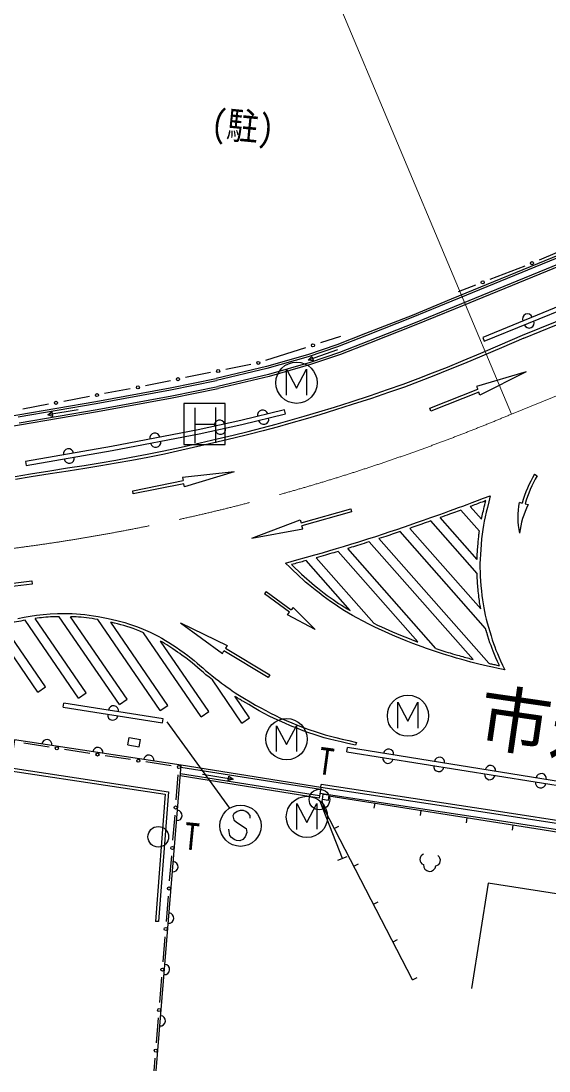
# Model space of a CAD drawing. Units: millimetres, scale not verified. Extents: x 40000 to 680000, y 20000 to 380000.
# Drawn here: x 268953 to 294554, y 243603 to 294548 of the extents above; entities that cross this region are included whole.
import ezdxf
from ezdxf.enums import TextEntityAlignment as Align

# ---------------------------------------------------------------- set-up
doc = ezdxf.new("R2010")
doc.units = ezdxf.units.MM
doc.header["$LTSCALE"] = 1000
doc.linetypes.add('CHAIN', pattern=[18.5, 12, -1.5, 3.5, -1.5])
for name, color, linetype, lineweight in [('M-BGD', 7, 'Continuous', 25), ('M-BMK', 2, 'CHAIN', 13), ('M-STR-HTXT', 7, 'Continuous', 13)]:
    doc.layers.add(name, color=color, linetype=linetype, lineweight=lineweight)
doc.layers.add('M-BGD-HTXT', color=7, linetype='Continuous')
doc.styles.add('ＭＳ ゴシック', font='')
doc.styles.get('ＭＳ ゴシック').set_extended_font_data('MS Gothic')

msp = doc.modelspace()

# ---------------------------------------------------------------- linework, layer by layer
at = {"layer": 'M-BGD'}
for p, q in [((293277, 279299), (311409, 286729)), ((293334, 279160), (311468, 286592)), ((295865, 283714), (294078, 282944)), ((293384, 282660), (291691, 282001)), ((290992, 281729), (290146, 281400)), ((298001, 281925), (291341, 279196)), ((291417, 279011), (298077, 281739)), ((284438, 279240), (283468, 278928)), ((291341, 279196), (291417, 279011)), ((282754, 278698), (280814, 278075)), ((284301, 278587), (282885, 278092)), ((280090, 277885), (278879, 277639)), ((281825, 277649), (282309, 276733)), ((281825, 276392), (281825, 277649)), ((282309, 276733), (282792, 277651)), ((282792, 277651), (282792, 276396)), ((278144, 277490), (276933, 277244)), ((293453, 277521), (291044, 276816)), ((274252, 276704), (273005, 276467)), ((276198, 277094), (274987, 276848)), ((291044, 276816), (291099, 276677)), ((272268, 276328), (271022, 276091)), ((270285, 275952), (269039, 275715)), ((271726, 275681), (270246, 275434)), ((276854, 275993), (276854, 273993)), ((278854, 275993), (276854, 275993)), ((277395, 274078), (277395, 275778)), ((278386, 275789), (278386, 274084)), ((278854, 273993), (278854, 275993)), ((277395, 274993), (278386, 274993)), ((276854, 273993), (278854, 273993)), ((279284, 272669), (276789, 272393)), ((293851, 272555), (293980, 272479)), ((276789, 272393), (276819, 272246)), ((293111, 271194), (293256, 271157)), ((293401, 271119), (293547, 271082)), ((291181, 269802), (290284, 270821)), ((291279, 270372), (290736, 270989)), ((282617, 269914), (282576, 270058)), ((291065, 267740), (288819, 270291)), ((291065, 268421), (289275, 270454)), ((280150, 269449), (282617, 269914)), ((291476, 265078), (287342, 269774)), ((291242, 266025), (287802, 269932)), ((290872, 263571), (285843, 269282)), ((291633, 263387), (286310, 269433)), ((286061, 265327), (283263, 268505)), ((288194, 264418), (284326, 268811)), ((289072, 264102), (284800, 268954)), ((284921, 265941), (282782, 268371)), ((280841, 266870), (280752, 266749)), ((281965, 265857), (280752, 266749)), ((280841, 266870), (282054, 265978)), ((282143, 266099), (282054, 265978)), ((283223, 265026), (282143, 266099)), ((271748, 261690), (269155, 265474)), ((272119, 261944), (269644, 265556)), ((273728, 261389), (270811, 265646)), ((274099, 261643), (271357, 265645)), ((275708, 261087), (272681, 265505)), ((269768, 261991), (267571, 265197)), ((270139, 262246), (268066, 265271)), ((276079, 261342), (273315, 265375)), ((276692, 265343), (278716, 263858)), ((277688, 260786), (274891, 264867)), ((278059, 261040), (275713, 264463)), ((278716, 263858), (278794, 263986)), ((279668, 260484), (278233, 262578)), ((269768, 261991), (270139, 262246)), ((271748, 261690), (272119, 261944)), ((270994, 261256), (271025, 261453)), ((275845, 260695), (271025, 261453)), ((273728, 261389), (274099, 261643)), ((280039, 260739), (279322, 261785)), ((287229, 261494), (287713, 260577)), ((287229, 260237), (287229, 261494)), ((287713, 260577), (288196, 261496)), ((288196, 261496), (288196, 260241)), ((270994, 261256), (275814, 260498)), ((275708, 261087), (276079, 261342)), ((277688, 260786), (278059, 261040)), ((275814, 260498), (275845, 260695)), ((279074, 256362), (276039, 260541)), ((279668, 260484), (280039, 260739)), ((281340, 260355), (281824, 259438)), ((281340, 259098), (281340, 260355)), ((281824, 259438), (282307, 260357)), ((282307, 260357), (282307, 259102)), ((270320, 259315), (269088, 259504)), ((274140, 259433), (274200, 259778)), ((274140, 259433), (274688, 259339)), ((274200, 259778), (274747, 259684)), ((274688, 259339), (274747, 259684)), ((285220, 259549), (285178, 259405)), ((272294, 259014), (271062, 259202)), ((274267, 258712), (273035, 258900)), ((284753, 259096), (284784, 259293)), ((284753, 259096), (301079, 256476)), ((301111, 256673), (284784, 259293)), ((276241, 258410), (275009, 258599)), ((283470, 257253), (276710, 258328)), ((283488, 257362), (276719, 258438)), ((276482, 256762), (276581, 257980)), ((283406, 256848), (276676, 257919)), ((283423, 256957), (276685, 258028)), ((277757, 258007), (279237, 257765)), ((283488, 257362), (283406, 256848)), ((283488, 257362), (283510, 257510)), ((283564, 256694), (283569, 256768)), ((282331, 256584), (282815, 255667)), ((282331, 255327), (282331, 256584)), ((282815, 255667), (283298, 256586)), ((283298, 256586), (283298, 255331)), ((284543, 253917), (283461, 256682)), ((286108, 256601), (286069, 256354)), ((276321, 254796), (276421, 256014)), ((279269, 256086), (279226, 255979)), ((279226, 255979), (279265, 255782)), ((279265, 255782), (279394, 255674)), ((279427, 256189), (279269, 256086)), ((279577, 256248), (279427, 256189)), ((279746, 256240), (279577, 256248)), ((279854, 256197), (279746, 256240)), ((279977, 256091), (279854, 256197)), ((280065, 255993), (279977, 256091)), ((280072, 255876), (280065, 255993)), ((288340, 256246), (288301, 256000)), ((290573, 255892), (290533, 255645)), ((279042, 255227), (279030, 255343)), ((279394, 255674), (279865, 255363)), ((279865, 255363), (279901, 255176)), ((284142, 255369), (284365, 255484)), ((292805, 255538), (292766, 255291)), ((279080, 255034), (279042, 255227)), ((279163, 254938), (279080, 255034)), ((279287, 254830), (279163, 254938)), ((279399, 254784), (279287, 254830)), ((279569, 254772), (279399, 254784)), ((279713, 254835), (279569, 254772)), ((279818, 254962), (279713, 254835)), ((279901, 255176), (279818, 254962)), ((276161, 252830), (276260, 254048)), ((284310, 253826), (284776, 254008)), ((285092, 253534), (285314, 253649)), ((276000, 250864), (276100, 252083)), ((286042, 251698), (286264, 251813)), ((275620, 250852), (275470, 250863)), ((275840, 248899), (275939, 250117)), ((286992, 249863), (287214, 249978)), ((275679, 246933), (275779, 248151)), ((287941, 248028), (288163, 248143)), ((275519, 244967), (275618, 246186)), ((275408, 243611), (275458, 244220))]:
    msp.add_line(p, q, dxfattribs=at)
for points in [[(310301, 289443), (289812, 281051), (287916, 280266), (285663, 279382), (284266, 278835), (282848, 278357), (280853, 277791), (278413, 277199)], [(310325, 289345), (289850, 280959), (287954, 280173), (285700, 279289), (284300, 278741), (282877, 278261), (280879, 277694), (278434, 277101)], [(310409, 289055), (289964, 280681), (288066, 279895), (285809, 279009), (284402, 278459), (282966, 277975), (280955, 277404), (278499, 276808)], [(310447, 288962), (290002, 280589), (288103, 279802), (285846, 278916), (284437, 278365), (282996, 277879), (280981, 277307), (278521, 276711)], [(268666, 272452), (269420, 272575), (270347, 272724), (271207, 272860), (272016, 272989), (272790, 273115), (273546, 273243), (274301, 273378), (275072, 273523), (275874, 273685), (276725, 273867), (277641, 274075), (278471, 274270), (279241, 274454), (279963, 274632), (280654, 274808), (281328, 274987), (282000, 275173), (282684, 275370), (283397, 275584), (284152, 275818), (284966, 276076), (285899, 276381), (286731, 276663), (287491, 276931), (288208, 277196), (288912, 277469), (289633, 277759), (290400, 278077), (291244, 278432), (292193, 278836), (293277, 279299)], [(293334, 279160), (292248, 278697), (291298, 278293), (290454, 277936), (289686, 277618), (288964, 277328), (288259, 277055), (287541, 276789), (286780, 276521), (285947, 276239), (285013, 275934), (284198, 275674), (283441, 275440), (282727, 275226), (282041, 275028), (281368, 274842), (280693, 274663), (280001, 274486), (279277, 274308), (278506, 274123), (277674, 273928), (276757, 273720), (275905, 273538), (275102, 273376), (274331, 273230), (273575, 273096), (272817, 272968), (272042, 272842), (271232, 272713), (270372, 272576), (269443, 272426), (268688, 272304)], [(265833, 274963), (268802, 275445), (272580, 276086), (276184, 276755), (278413, 277199)], [(293453, 277521), (291209, 276397), (291154, 276537)], [(265913, 274470), (268883, 274952), (272667, 275593), (276279, 276264), (278521, 276711)], [(268818, 275347), (272597, 275987), (276203, 276656), (278434, 277101)], [(268867, 275051), (272650, 275692), (276260, 276362), (278499, 276808)], [(291154, 276537), (288827, 275623), (288772, 275763), (291099, 276677)], [(281733, 275681), (279608, 275160), (277550, 274710)], [(277591, 274514), (279653, 274966), (281781, 275486), (281733, 275681)], [(277550, 274710), (273337, 273898), (269175, 273183)], [(269175, 273183), (269209, 272985), (273373, 273701), (277591, 274514)], [(279284, 272669), (276879, 271952), (276849, 272099)], [(276849, 272099), (274399, 271602), (274369, 271749), (276819, 272246)], [(281784, 268249), (282322, 268398), (282790, 268528), (283203, 268644), (283575, 268749), (283922, 268849), (284257, 268947), (284595, 269048), (284951, 269158), (285339, 269280), (285775, 269418), (286164, 269543), (286523, 269660), (286861, 269771), (287184, 269879), (287500, 269987), (287815, 270095), (288136, 270208), (288471, 270326), (288828, 270453), (289212, 270591), (289487, 270690), (289732, 270779), (289955, 270860), (290167, 270937), (290376, 271015), (290591, 271095), (290823, 271182), (291080, 271279), (291372, 271390), (291708, 271517)], [(291492, 271275), (291404, 271241), (291319, 271209), (291237, 271178), (291158, 271148), (291082, 271119), (291008, 271091), (290937, 271065), (290868, 271039), (290801, 271013), (290736, 270989)], [(291708, 271517), (291632, 271216), (291565, 270949), (291507, 270711), (291457, 270491), (291414, 270284), (291376, 270081), (291343, 269874), (291314, 269655), (291287, 269418), (291263, 269153), (291243, 268900), (291227, 268665), (291216, 268443), (291209, 268231), (291208, 268023), (291211, 267815), (291220, 267603), (291233, 267381), (291252, 267146), (291276, 266894), (291301, 266668), (291327, 266460), (291357, 266265), (291389, 266078), (291425, 265896), (291465, 265715), (291510, 265531), (291560, 265340), (291617, 265138), (291681, 264920), (291744, 264709), (291804, 264520), (291863, 264347), (291922, 264184), (291983, 264025), (292050, 263863), (292123, 263691), (292206, 263504), (292299, 263296), (292407, 263059)], [(291279, 270372), (291295, 270451), (291313, 270532), (291331, 270614), (291351, 270698), (291371, 270785), (291393, 270875), (291416, 270969), (291440, 271066), (291466, 271168), (291492, 271275)], [(282535, 270202), (284940, 270884), (284981, 270740), (282576, 270058)], [(290284, 270821), (290195, 270788), (290105, 270755), (290014, 270722), (289920, 270688), (289824, 270653), (289724, 270616), (289620, 270579), (289511, 270539), (289396, 270498), (289275, 270454)], [(280150, 269449), (282494, 270347), (282535, 270202)], [(288819, 270291), (288710, 270252), (288602, 270214), (288497, 270176), (288394, 270140), (288292, 270104), (288192, 270068), (288093, 270034), (287996, 269999), (287899, 269966), (287802, 269932)], [(287342, 269774), (287244, 269741), (287146, 269708), (287047, 269675), (286947, 269642), (286845, 269608), (286742, 269574), (286637, 269539), (286530, 269504), (286422, 269469), (286310, 269433)], [(291065, 268421), (291067, 268489), (291071, 268559), (291074, 268629), (291078, 268701), (291083, 268774), (291088, 268849), (291093, 268926), (291099, 269004), (291106, 269084), (291113, 269166), (291119, 269238), (291125, 269308), (291132, 269376), (291138, 269441), (291145, 269505), (291152, 269567), (291159, 269628), (291166, 269687), (291173, 269745), (291181, 269802)], [(285843, 269282), (285841, 269282), (285839, 269281), (285836, 269280), (285834, 269279), (285832, 269279), (285830, 269278), (285827, 269277), (285825, 269276), (285823, 269276), (285821, 269275), (285704, 269238), (285592, 269202), (285483, 269168), (285378, 269134), (285275, 269102), (285176, 269071), (285078, 269040), (284984, 269011), (284891, 268982), (284800, 268954)], [(284326, 268811), (284225, 268781), (284124, 268751), (284022, 268721), (283919, 268692), (283815, 268662), (283710, 268631), (283602, 268601), (283492, 268570), (283379, 268538), (283263, 268505)], [(292407, 263059), (292094, 263128), (291821, 263189), (291580, 263243), (291361, 263293), (291157, 263342), (290960, 263391), (290761, 263443), (290552, 263500), (290324, 263565), (290069, 263639), (289828, 263710), (289605, 263777), (289395, 263842), (289195, 263905), (289000, 263969), (288805, 264035), (288607, 264105), (288401, 264180), (288182, 264262), (287947, 264352), (287636, 264474), (287349, 264589), (287079, 264699), (286822, 264808), (286572, 264919), (286324, 265033), (286073, 265155), (285813, 265285), (285538, 265429), (285244, 265587), (285028, 265706), (284828, 265820), (284643, 265930), (284467, 266039), (284297, 266149), (284130, 266263), (283961, 266382), (283786, 266509), (283603, 266647), (283406, 266797), (283217, 266944), (283048, 267079), (282895, 267205), (282752, 267327), (282614, 267451), (282473, 267580), (282326, 267720), (282165, 267874), (281987, 268049), (281784, 268249)], [(282782, 268371), (282717, 268353), (282651, 268334), (282584, 268315), (282516, 268296), (282446, 268277), (282374, 268257), (282301, 268237), (282227, 268216), (282151, 268195), (282074, 268174)], [(282074, 268174), (282253, 268001), (282411, 267850), (282552, 267716), (282682, 267596), (282805, 267485), (282927, 267378), (283053, 267272), (283186, 267163), (283333, 267045), (283498, 266916), (283656, 266794), (283805, 266681), (283947, 266576), (284085, 266477), (284220, 266382), (284354, 266292), (284489, 266204), (284628, 266117), (284771, 266030), (284921, 265941)], [(291242, 266025), (291228, 266102), (291215, 266181), (291202, 266260), (291190, 266341), (291178, 266424), (291167, 266510), (291156, 266597), (291146, 266688), (291136, 266781), (291126, 266878), (291117, 266974), (291109, 267068), (291101, 267159), (291094, 267247), (291087, 267333), (291081, 267418), (291076, 267500), (291072, 267581), (291068, 267661), (291065, 267740)], [(266992, 267082), (269474, 267379), (269492, 267230), (267010, 266933)], [(269155, 265474), (269050, 265455), (268946, 265435), (268841, 265414), (268735, 265394), (268628, 265373), (268520, 265352), (268410, 265331), (268298, 265311), (268183, 265290), (268066, 265271)], [(268805, 265560), (269102, 265617), (269399, 265669), (269703, 265716), (270021, 265754), (270360, 265781), (270728, 265795), (270978, 265799), (271210, 265798), (271428, 265794), (271637, 265786), (271841, 265772), (272045, 265753), (272252, 265727), (272468, 265695), (272696, 265655), (272942, 265608), (273177, 265559), (273395, 265512), (273599, 265464), (273794, 265414), (273983, 265361), (274171, 265303), (274361, 265238), (274558, 265166), (274765, 265084), (274986, 264991), (275209, 264892), (275413, 264794), (275602, 264697), (275781, 264599), (275953, 264497), (276122, 264392), (276294, 264280), (276470, 264160), (276657, 264031), (276857, 263892), (277037, 263762), (277199, 263638), (277349, 263516), (277490, 263397), (277627, 263279), (277763, 263160), (277903, 263039), (278051, 262914), (278211, 262785), (278386, 262651), (278540, 262536), (278682, 262428), (278816, 262328), (278944, 262232), (279071, 262140), (279199, 262049), (279331, 261959), (279471, 261867), (279621, 261773), (279786, 261674), (280067, 261508), (280330, 261357), (280578, 261217), (280819, 261086), (281056, 260963), (281295, 260844), (281542, 260728), (281803, 260613), (282082, 260495), (282385, 260373), (282689, 260256), (282965, 260155), (283220, 260067), (283464, 259988), (283707, 259917), (283958, 259849), (284225, 259781), (284518, 259711), (284847, 259635), (285220, 259549)], [(270811, 265646), (270803, 265646), (270795, 265646), (270787, 265645), (270779, 265645), (270772, 265645), (270764, 265645), (270756, 265645), (270748, 265645), (270740, 265645), (270732, 265645), (270611, 265642), (270493, 265637), (270378, 265631), (270266, 265624), (270157, 265616), (270051, 265606), (269946, 265595), (269844, 265583), (269743, 265570), (269644, 265556)], [(272681, 265505), (272536, 265531), (272397, 265554), (272262, 265573), (272131, 265591), (272002, 265605), (271875, 265618), (271748, 265627), (271620, 265635), (271490, 265641), (271357, 265645)], [(283223, 265026), (281877, 265736), (281965, 265857)], [(274891, 264867), (274716, 264940), (274551, 265006), (274393, 265066), (274239, 265121), (274090, 265170), (273941, 265216), (273791, 265258), (273638, 265299), (273480, 265337), (273315, 265375)], [(276692, 265343), (278949, 264243), (278871, 264114)], [(286061, 265327), (286246, 265236), (286427, 265150), (286607, 265067), (286788, 264987), (286972, 264908), (287160, 264829), (287355, 264749), (287559, 264667), (287774, 264582), (288003, 264492), (288022, 264484), (288042, 264477), (288061, 264469), (288081, 264462), (288100, 264454), (288119, 264447), (288138, 264439), (288157, 264432), (288175, 264425), (288194, 264418)], [(292147, 263270), (292057, 263475), (291979, 263656), (291910, 263818), (291849, 263966), (291794, 264107), (291743, 264244), (291693, 264385), (291644, 264534), (291592, 264696), (291536, 264877), (291530, 264898), (291524, 264919), (291518, 264939), (291512, 264959), (291506, 264980), (291500, 264999), (291494, 265019), (291488, 265039), (291482, 265059), (291476, 265078)], [(278233, 262578), (278069, 262706), (277920, 262829), (277780, 262947), (277646, 263063), (277515, 263178), (277384, 263292), (277247, 263407), (277102, 263523), (276944, 263644), (276771, 263768), (276651, 263852), (276537, 263931), (276427, 264007), (276321, 264080), (276217, 264149), (276116, 264216), (276016, 264281), (275916, 264343), (275815, 264404), (275713, 264463)], [(278871, 264114), (281011, 262822), (280934, 262694), (278794, 263986)], [(289072, 264102), (289166, 264071), (289261, 264040), (289358, 264009), (289456, 263979), (289557, 263948), (289660, 263916), (289767, 263884), (289877, 263851), (289992, 263818), (290111, 263783), (290201, 263757), (290287, 263732), (290369, 263708), (290448, 263686), (290523, 263665), (290596, 263645), (290667, 263625), (290736, 263606), (290804, 263588), (290872, 263571)], [(291633, 263387), (291678, 263376), (291725, 263366), (291773, 263355), (291822, 263344), (291872, 263332), (291924, 263320), (291977, 263308), (292032, 263296), (292089, 263283), (292147, 263270)], [(285178, 259405), (284804, 259491), (284473, 259568), (284179, 259639), (283910, 259706), (283658, 259775), (283414, 259846), (283169, 259925), (282912, 260013), (282636, 260115), (282330, 260233), (282024, 260356), (281743, 260474), (281480, 260591), (281231, 260708), (280989, 260827), (280750, 260952), (280508, 261084), (280257, 261225), (279993, 261378), (279709, 261545), (279666, 261570), (279624, 261595), (279584, 261620), (279544, 261644), (279505, 261668), (279467, 261692), (279430, 261715), (279393, 261739), (279357, 261762), (279322, 261785)], [(255784, 260083), (275947, 257027), (275470, 250863)], [(255807, 260231), (276107, 257154), (275620, 250852)], [(275508, 243603), (276719, 258438), (268632, 259674), (268558, 259145), (263168, 259937)], [(319783, 251743), (315184, 252466), (304798, 254089), (300872, 254690), (291664, 256112), (283488, 257362)], [(319806, 251891), (315208, 252614), (304821, 254238), (300895, 254838), (291687, 256260), (283510, 257510)], [(319736, 251446), (315138, 252169), (304752, 253793), (300826, 254394), (291619, 255815), (283441, 257066)], [(283875, 256955), (293921, 255361), (300896, 254247)], [(287941, 248028), (283668, 256287), (283564, 256694)], [(297619, 251778), (291609, 252724), (290804, 247609)]]:
    msp.add_lwpolyline(points, dxfattribs=at)
for points in [[(283134, 278060), (282885, 278092), (283060, 278272)], [(270487, 275360), (270246, 275434), (270449, 275582)], [(279033, 257913), (279237, 257765), (278997, 257691)], [(283610, 257040), (283882, 256998), (283840, 256726), (283569, 256768)]]:
    msp.add_lwpolyline(points, close=True, dxfattribs=at)
for centre, radius in [((293734, 282796), 75), ((291342, 281865), 75), ((283111, 278813), 75), ((280457, 277960), 75), ((282312, 276997), 1000), ((276566, 277169), 75), ((278512, 277564), 75), ((274620, 276773), 75), ((272637, 276397), 75), ((270654, 276021), 75), ((287716, 260842), 1000), ((281827, 259703), 1000), ((270691, 259259), 75), ((272664, 258957), 75), ((274638, 258655), 75), ((276612, 258354), 75), ((283425, 256775), 500), ((282818, 255932), 1000), ((276451, 256388), 75), ((279596, 255503), 1000), ((275608, 254965), 500), ((276291, 254422), 75), ((276130, 252456), 75), ((275970, 250491), 75), ((275809, 248525), 75), ((275649, 246559), 75), ((275488, 244594), 75)]:
    msp.add_circle(centre, radius, dxfattribs=at)
for centre, radius, start, end in [((293515, 280086), 250, 22.2825, 202.2825), ((293590, 279901), 250, 202.2825, 22.2825), ((280671, 275421), 250, 13.754, 193.754), ((278579, 274935), 250, 12.3575, 192.3575), ((280717, 275226), 250, 193.754, 13.754), ((278622, 274740), 250, 192.3575, 12.3575), ((275444, 274304), 250, 10.9004, 190.9004), ((275482, 274108), 250, 190.9004, 10.9004), ((271256, 273540), 250, 9.7575, 189.7575), ((271291, 273343), 250, 189.7575, 9.7575), ((298778, 269633), 5728, 149.3317, 164.5781), ((298778, 269633), 5578, 149.3317, 164.5498), ((296939, 270479), 3894, 169.4216, 191.6716), ((297253, 269199), 4157, 153.0715, 173.2095), ((273404, 260877), 250, 171.0648, 351.0648), ((273435, 261074), 250, 351.0648, 171.0648), ((270204, 259434), 250, 351.3089, 171.3089), ((272676, 259056), 250, 351.3089, 171.3089), ((275147, 258679), 250, 351.3089, 171.3089), ((286745, 258776), 250, 170.8827, 350.8827), ((286776, 258974), 250, 350.8827, 170.8827), ((289245, 258578), 250, 350.8827, 170.8827), ((289213, 258380), 250, 170.8827, 350.8827), ((291713, 258181), 250, 350.8827, 170.8827), ((291682, 257984), 250, 170.8827, 350.8827), ((294182, 257785), 250, 350.8827, 170.8827), ((294150, 257588), 250, 170.8827, 350.8827), ((276520, 256004), 250, 265.3338, 85.3338), ((276317, 253512), 250, 265.3338, 85.3338), ((288561, 253869), 268, 110.43, 249.6772), ((289023, 253823), 268, 279.0088, 58.256), ((288767, 253588), 300, 174.343, 354.343), ((276113, 251020), 250, 265.3338, 85.3338), ((275910, 248529), 250, 265.3338, 85.3338), ((275707, 246037), 250, 265.3338, 85.3338)]:
    msp.add_arc(centre, radius, start, end, dxfattribs=at)
at = {"layer": 'M-BMK'}
msp.add_line((292735, 275473), (336229, 293246), dxfattribs=at)
msp.add_arc((256542, 361650), 93469, 262.7944, 292.78197, dxfattribs=at)
at = {"layer": 'M-STR-HTXT'}
msp.add_line((292735, 275473), (280345, 304975), dxfattribs=at)

# ---------------------------------------------------------------- texts
at = {"layer": 'M-BGD', "style": 'ＭＳ ゴシック'}
for s, rotation, width, p in [('(駐)', 354.343, 0.85, (278084, 288553)), ('T', 352.213, 0.8, (283249, 257633)), ('T', 354.343, 0.8, (276767, 253973))]:
    msp.add_text(s, height=1320, rotation=rotation, dxfattribs=dict(at, width=width)).set_placement(p, align=Align.BOTTOM_LEFT)
at = {"layer": 'M-BGD-HTXT', "style": 'ＭＳ ゴシック'}
msp.add_text('市道八丁土手線', height=2566, rotation=351.733, dxfattribs=at).set_placement((290896, 258805), align=Align.BOTTOM_LEFT)

doc.saveas('drawing.dxf')
